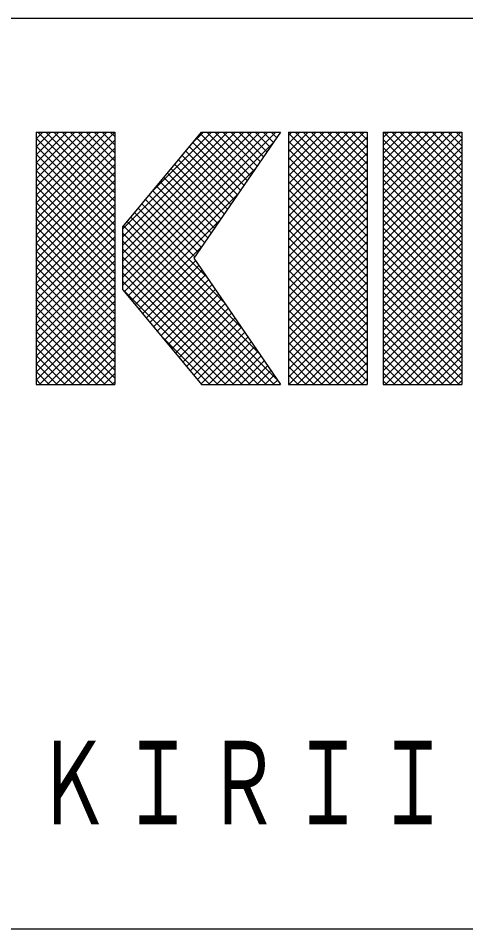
# Model space of a CAD drawing. Units: millimetres on the paper, enlarged 5 times. Extents: x -688 to 687, y -487 to 475.
# Drawn here: x -269.2 to -229.9, y -474.8 to -394.8 of the extents above; entities that cross this region are included whole.
import ezdxf

# ---------------------------------------------------------------- set-up
doc = ezdxf.new("R2010")
doc.units = ezdxf.units.MM
doc.header["$LTSCALE"] = 5
doc.layers.add('F-3_太線２', color=7, linetype='Continuous')
doc.layers.add('F-5_固定文字', color=7, linetype='Continuous')
doc.styles.add('ＭＳ ゴシック', font='')
doc.styles.get('ＭＳ ゴシック').set_extended_font_data('MS Gothic')

msp = doc.modelspace()

# ---------------------------------------------------------------- linework, layer by layer
at = {"layer": 'F-3_太線２', "color": 3}
for p, q in [((-687.667, -394.75), (687.333, -394.75)), ((-687.667, -474.75), (687.333, -474.75))]:
    msp.add_line(p, q, dxfattribs=at)
at = {"layer": 'F-5_固定文字'}
for p, q in [((-267.667, -405.336), (-267.081, -404.75)), ((-267.667, -406.043), (-266.374, -404.75)), ((-267.667, -406.75), (-265.666, -404.75)), ((-267.667, -407.457), (-264.959, -404.75)), ((-267.667, -408.164), (-264.252, -404.75)), ((-267.667, -408.872), (-263.545, -404.75)), ((-267.667, -409.579), (-262.838, -404.75)), ((-267.667, -410.286), (-262.131, -404.75)), ((-267.667, -410.993), (-261.424, -404.75)), ((-267.667, -404.75), (-260.732, -404.75)), ((-267.667, -411.7), (-260.732, -404.765)), ((-267.499, -404.75), (-260.732, -411.517)), ((-266.792, -404.75), (-260.732, -410.81)), ((-266.085, -404.75), (-260.732, -410.103)), ((-265.378, -404.75), (-260.732, -409.396)), ((-264.671, -404.75), (-260.732, -408.689)), ((-263.964, -404.75), (-260.732, -407.982)), ((-263.257, -404.75), (-260.732, -407.275)), ((-262.55, -404.75), (-260.732, -406.568)), ((-261.843, -404.75), (-260.732, -405.861)), ((-261.135, -404.75), (-260.732, -405.153)), ((-260.732, -404.75), (-260.732, -426.941)), ((-260.038, -413.264), (-251.524, -404.75)), ((-260.038, -413.971), (-250.817, -404.75)), ((-260.038, -414.678), (-250.11, -404.75)), ((-260.038, -415.385), (-249.403, -404.75)), ((-260.038, -416.092), (-248.696, -404.75)), ((-260.038, -416.8), (-247.989, -404.75)), ((-260.038, -417.507), (-247.282, -404.75)), ((-260.038, -418.214), (-246.575, -404.75)), ((-257.464, -409.983), (-252.231, -404.75)), ((-253.927, -405.739), (-252.939, -404.75)), ((-246.169, -404.75), (-253.797, -415.846)), ((-252.65, -404.75), (-248.809, -408.591)), ((-251.943, -404.75), (-248.521, -408.172)), ((-251.236, -404.75), (-248.233, -407.753)), ((-250.529, -404.75), (-247.945, -407.334)), ((-249.822, -404.75), (-247.657, -406.915)), ((-249.115, -404.75), (-247.369, -406.496)), ((-248.408, -404.75), (-247.081, -406.077)), ((-247.7, -404.75), (-246.793, -405.658)), ((-246.993, -404.75), (-246.505, -405.239)), ((-246.286, -404.75), (-246.217, -404.82)), ((-245.475, -405.065), (-245.16, -404.75)), ((-245.475, -405.772), (-244.453, -404.75)), ((-245.475, -406.479), (-243.746, -404.75)), ((-245.475, -407.186), (-243.039, -404.75)), ((-245.475, -407.893), (-242.332, -404.75)), ((-245.475, -408.6), (-241.625, -404.75)), ((-245.475, -409.308), (-240.918, -404.75)), ((-245.475, -410.015), (-240.211, -404.75)), ((-245.475, -410.722), (-239.504, -404.75)), ((-245.475, -411.429), (-238.796, -404.75)), ((-245.475, -404.75), (-238.541, -404.75)), ((-245.475, -404.75), (-245.475, -426.932)), ((-244.872, -404.75), (-238.541, -411.081)), ((-244.165, -404.75), (-238.541, -410.374)), ((-243.458, -404.75), (-238.541, -409.667)), ((-242.751, -404.75), (-238.541, -408.96)), ((-242.044, -404.75), (-238.541, -408.253)), ((-241.336, -404.75), (-238.541, -407.546)), ((-240.629, -404.75), (-238.541, -406.839)), ((-239.922, -404.75), (-238.541, -406.131)), ((-239.215, -404.75), (-238.541, -405.424)), ((-238.541, -404.75), (-238.541, -426.932)), ((-237.153, -405.228), (-236.684, -404.759)), ((-237.153, -405.935), (-235.977, -404.759)), ((-237.153, -406.642), (-235.27, -404.759)), ((-237.153, -407.349), (-234.563, -404.759)), ((-237.153, -408.056), (-233.856, -404.759)), ((-237.153, -408.764), (-233.149, -404.759)), ((-237.153, -409.471), (-232.442, -404.759)), ((-237.153, -410.178), (-231.735, -404.759)), ((-237.153, -410.885), (-231.028, -404.759)), ((-237.153, -411.592), (-230.32, -404.759)), ((-237.153, -404.759), (-230.219, -404.759)), ((-237.153, -404.759), (-237.153, -426.941)), ((-237.085, -404.759), (-230.219, -411.625)), ((-236.377, -404.759), (-230.219, -410.918)), ((-235.67, -404.759), (-230.219, -410.211)), ((-234.963, -404.759), (-230.219, -409.504)), ((-234.256, -404.759), (-230.219, -408.797)), ((-233.549, -404.759), (-230.219, -408.09)), ((-232.842, -404.759), (-230.219, -407.383)), ((-232.135, -404.759), (-230.219, -406.675)), ((-231.428, -404.759), (-230.219, -405.968)), ((-230.721, -404.759), (-230.219, -405.261)), ((-230.219, -404.75), (-230.219, -426.941)), ((-267.667, -405.29), (-260.732, -412.225)), ((-267.667, -412.407), (-260.732, -405.472)), ((-253.54, -405.274), (-249.385, -409.429)), ((-253.219, -404.889), (-249.097, -409.01)), ((-245.475, -404.854), (-238.541, -411.788)), ((-245.475, -412.136), (-238.541, -405.201)), ((-245.475, -405.561), (-238.541, -412.495)), ((-237.153, -412.299), (-230.219, -405.365)), ((-237.153, -405.398), (-230.219, -412.332)), ((-267.667, -405.997), (-260.732, -412.932)), ((-267.667, -413.114), (-260.732, -406.179)), ((-259.901, -418.784), (-246.832, -405.714)), ((-254.183, -406.046), (-249.962, -410.267)), ((-253.862, -405.66), (-249.674, -409.848)), ((-245.475, -412.843), (-238.541, -405.909)), ((-245.475, -406.268), (-238.541, -413.203)), ((-237.153, -413.006), (-230.219, -406.072)), ((-237.153, -406.105), (-230.219, -413.039)), ((-267.667, -406.704), (-260.732, -413.639)), ((-267.667, -413.821), (-260.732, -406.887)), ((-254.826, -406.817), (-250.538, -411.105)), ((-254.504, -406.431), (-250.25, -410.686)), ((-245.475, -413.55), (-238.541, -406.616)), ((-245.475, -406.975), (-238.541, -413.91)), ((-237.153, -413.713), (-230.219, -406.779)), ((-237.153, -406.812), (-230.219, -413.747)), ((-267.667, -407.411), (-260.732, -414.346)), ((-267.667, -414.528), (-260.732, -407.594)), ((-259.58, -419.17), (-248.387, -407.977)), ((-255.79, -407.974), (-251.402, -412.362)), ((-255.469, -407.588), (-251.114, -411.943)), ((-255.147, -407.203), (-250.826, -411.524)), ((-245.475, -414.257), (-238.541, -407.323)), ((-245.475, -407.682), (-238.541, -414.617)), ((-237.153, -414.42), (-230.219, -407.486)), ((-237.153, -407.519), (-230.219, -414.454)), ((-267.667, -408.118), (-260.732, -415.053)), ((-267.667, -415.235), (-260.732, -408.301)), ((-256.433, -408.745), (-251.978, -413.2)), ((-256.112, -408.36), (-251.69, -412.781)), ((-245.475, -414.964), (-238.541, -408.03)), ((-245.475, -408.389), (-238.541, -415.324)), ((-245.475, -415.672), (-238.541, -408.737)), ((-237.153, -415.128), (-230.219, -408.193)), ((-237.153, -408.226), (-230.219, -415.161)), ((-267.667, -408.825), (-260.732, -415.76)), ((-267.667, -415.943), (-260.732, -409.008)), ((-267.667, -409.532), (-260.732, -416.467)), ((-257.076, -409.517), (-252.554, -414.038)), ((-256.754, -409.131), (-252.266, -413.619)), ((-245.475, -409.096), (-238.541, -416.031)), ((-245.475, -416.379), (-238.541, -409.444)), ((-237.153, -415.835), (-230.219, -408.9)), ((-237.153, -408.933), (-230.219, -415.868)), ((-267.667, -416.65), (-260.732, -409.715)), ((-267.667, -410.24), (-260.732, -417.174)), ((-259.258, -419.555), (-249.943, -410.239)), ((-257.719, -410.288), (-253.13, -414.876)), ((-257.397, -409.902), (-252.842, -414.457)), ((-245.475, -409.804), (-238.541, -416.738)), ((-245.475, -417.086), (-238.541, -410.151)), ((-237.153, -416.542), (-230.219, -409.607)), ((-237.153, -409.64), (-230.219, -416.575)), ((-237.153, -417.249), (-230.219, -410.314)), ((-237.153, -410.348), (-230.219, -417.282)), ((-267.667, -417.357), (-260.732, -410.422)), ((-267.667, -410.947), (-260.732, -417.881)), ((-267.667, -418.064), (-260.732, -411.129)), ((-258.361, -411.059), (-253.707, -415.714)), ((-258.04, -410.674), (-253.419, -415.295)), ((-245.475, -410.511), (-238.541, -417.445)), ((-245.475, -417.793), (-238.541, -410.858)), ((-237.153, -417.956), (-230.219, -411.021)), ((-237.153, -411.055), (-230.219, -417.989)), ((-267.667, -411.654), (-260.732, -418.588)), ((-267.667, -418.771), (-260.732, -411.836)), ((-259.004, -411.831), (-251.173, -419.663)), ((-258.683, -411.445), (-252.728, -417.4)), ((-245.475, -411.218), (-238.541, -418.152)), ((-245.475, -418.5), (-238.541, -411.565)), ((-245.475, -411.925), (-238.541, -418.859)), ((-237.153, -418.663), (-230.219, -411.729)), ((-237.153, -411.762), (-230.219, -418.696)), ((-267.667, -412.361), (-260.732, -419.296)), ((-267.667, -419.478), (-260.732, -412.543)), ((-259.647, -412.602), (-248.062, -424.188)), ((-259.326, -412.217), (-249.617, -421.925)), ((-258.937, -419.941), (-251.498, -412.502)), ((-245.475, -419.207), (-238.541, -412.273)), ((-245.475, -412.632), (-238.541, -419.566)), ((-237.153, -419.37), (-230.219, -412.436)), ((-237.153, -412.469), (-230.219, -419.403)), ((-267.667, -413.068), (-260.732, -420.003)), ((-267.667, -420.185), (-260.732, -413.251)), ((-260.038, -418.619), (-260.038, -413.072)), ((-259.969, -412.988), (-246.506, -426.45)), ((-245.475, -419.914), (-238.541, -412.98)), ((-245.475, -413.339), (-238.541, -420.274)), ((-237.153, -420.077), (-230.219, -413.143)), ((-237.153, -413.176), (-230.219, -420.11)), ((-267.667, -413.775), (-260.732, -420.71)), ((-267.667, -420.892), (-260.732, -413.958)), ((-260.038, -413.625), (-246.723, -426.941)), ((-260.038, -414.332), (-247.43, -426.941)), ((-245.475, -420.621), (-238.541, -413.687)), ((-245.475, -414.046), (-238.541, -420.981)), ((-245.475, -421.328), (-238.541, -414.394)), ((-237.153, -420.784), (-230.219, -413.85)), ((-237.153, -413.883), (-230.219, -420.818)), ((-267.667, -414.482), (-260.732, -421.417)), ((-267.667, -421.599), (-260.732, -414.665)), ((-267.667, -415.189), (-260.732, -422.124)), ((-260.038, -415.039), (-248.137, -426.941)), ((-258.616, -420.327), (-253.054, -414.765)), ((-245.475, -414.753), (-238.541, -421.688)), ((-245.475, -422.035), (-238.541, -415.101)), ((-237.153, -421.492), (-230.219, -414.557)), ((-237.153, -414.59), (-230.219, -421.525)), ((-267.667, -422.307), (-260.732, -415.372)), ((-267.667, -415.896), (-260.732, -422.831)), ((-260.038, -415.747), (-248.844, -426.941)), ((-253.797, -415.846), (-246.169, -426.941)), ((-245.475, -415.46), (-238.541, -422.395)), ((-245.475, -422.743), (-238.541, -415.808)), ((-237.153, -422.199), (-230.219, -415.264)), ((-237.153, -415.297), (-230.219, -422.232)), ((-237.153, -422.906), (-230.219, -415.971)), ((-267.667, -423.014), (-260.732, -416.079)), ((-267.667, -416.604), (-260.732, -423.538)), ((-267.667, -423.721), (-260.732, -416.786)), ((-260.038, -416.454), (-249.551, -426.941)), ((-258.294, -420.712), (-253.646, -416.064)), ((-257.973, -421.098), (-253.358, -416.483)), ((-245.475, -416.167), (-238.541, -423.102)), ((-245.475, -423.45), (-238.541, -416.515)), ((-237.153, -416.004), (-230.219, -422.939)), ((-237.153, -423.613), (-230.219, -416.678)), ((-237.153, -416.711), (-230.219, -423.646)), ((-267.667, -417.311), (-260.732, -424.245)), ((-267.667, -424.428), (-260.732, -417.493)), ((-260.038, -417.161), (-250.258, -426.941)), ((-257.651, -421.484), (-253.07, -416.902)), ((-257.33, -421.869), (-252.782, -417.321)), ((-245.475, -416.875), (-238.541, -423.809)), ((-245.475, -424.157), (-238.541, -417.222)), ((-245.475, -417.582), (-238.541, -424.516)), ((-237.153, -424.32), (-230.219, -417.385)), ((-237.153, -417.419), (-230.219, -424.353)), ((-267.667, -418.018), (-260.732, -424.952)), ((-267.667, -425.135), (-260.732, -418.2)), ((-260.038, -417.868), (-250.965, -426.941)), ((-257.009, -422.255), (-252.494, -417.741)), ((-256.687, -422.641), (-252.206, -418.16)), ((-245.475, -424.864), (-238.541, -417.929)), ((-245.475, -418.289), (-238.541, -425.223)), ((-237.153, -425.027), (-230.219, -418.093)), ((-237.153, -418.126), (-230.219, -425.06)), ((-267.667, -418.725), (-260.732, -425.66)), ((-267.667, -425.842), (-260.732, -418.907)), ((-260.038, -418.575), (-251.672, -426.941)), ((-260.038, -418.619), (-253.103, -426.941)), ((-256.366, -423.026), (-251.918, -418.579)), ((-256.044, -423.412), (-251.63, -418.998)), ((-245.475, -425.571), (-238.541, -418.637)), ((-245.475, -418.996), (-238.541, -425.93)), ((-237.153, -425.734), (-230.219, -418.8)), ((-237.153, -418.833), (-230.219, -425.767)), ((-267.667, -419.432), (-260.732, -426.367)), ((-267.667, -426.549), (-260.732, -419.615)), ((-255.723, -423.798), (-251.342, -419.417)), ((-255.401, -424.183), (-251.054, -419.836)), ((-245.475, -426.278), (-238.541, -419.344)), ((-245.475, -419.703), (-238.541, -426.638)), ((-237.153, -426.441), (-230.219, -419.507)), ((-237.153, -419.54), (-230.219, -426.474)), ((-267.667, -420.139), (-260.865, -426.941)), ((-267.351, -426.941), (-260.732, -420.322)), ((-255.08, -424.569), (-250.766, -420.255)), ((-254.759, -424.955), (-250.477, -420.674)), ((-245.475, -420.41), (-238.954, -426.932)), ((-245.422, -426.932), (-238.541, -420.051)), ((-244.715, -426.932), (-238.541, -420.758)), ((-237.153, -420.247), (-230.459, -426.941)), ((-236.946, -426.941), (-230.219, -420.214)), ((-267.667, -420.846), (-261.572, -426.941)), ((-267.667, -421.553), (-262.279, -426.941)), ((-266.644, -426.941), (-260.732, -421.029)), ((-254.437, -425.341), (-250.189, -421.093)), ((-254.116, -425.726), (-249.901, -421.512)), ((-245.475, -421.117), (-239.661, -426.932)), ((-244.008, -426.932), (-238.541, -421.465)), ((-237.153, -420.954), (-231.166, -426.941)), ((-236.239, -426.941), (-230.219, -420.921)), ((-267.667, -422.26), (-262.986, -426.941)), ((-265.937, -426.941), (-260.732, -421.736)), ((-253.794, -426.112), (-249.613, -421.931)), ((-253.473, -426.498), (-249.325, -422.35)), ((-245.475, -421.824), (-240.368, -426.932)), ((-243.3, -426.932), (-238.541, -422.172)), ((-237.153, -421.661), (-231.873, -426.941)), ((-237.153, -422.368), (-232.58, -426.941)), ((-235.532, -426.941), (-230.219, -421.628)), ((-234.824, -426.941), (-230.219, -422.335)), ((-267.667, -422.968), (-263.693, -426.941)), ((-265.23, -426.941), (-260.732, -422.443)), ((-264.523, -426.941), (-260.732, -423.15)), ((-256.724, -422.597), (-252.379, -426.941)), ((-253.151, -426.883), (-249.037, -422.769)), ((-252.502, -426.941), (-248.749, -423.188)), ((-245.475, -422.531), (-241.075, -426.932)), ((-242.593, -426.932), (-238.541, -422.879)), ((-237.153, -423.075), (-233.288, -426.941)), ((-234.117, -426.941), (-230.219, -423.042)), ((-267.667, -423.675), (-264.4, -426.941)), ((-263.816, -426.941), (-260.732, -423.857)), ((-251.795, -426.941), (-248.461, -423.607)), ((-245.475, -423.239), (-241.782, -426.932)), ((-245.475, -423.946), (-242.489, -426.932)), ((-241.886, -426.932), (-238.541, -423.586)), ((-237.153, -423.783), (-233.995, -426.941)), ((-233.41, -426.941), (-230.219, -423.749)), ((-267.667, -424.382), (-265.107, -426.941)), ((-263.109, -426.941), (-260.732, -424.564)), ((-251.088, -426.941), (-248.173, -424.026)), ((-250.381, -426.941), (-247.885, -424.445)), ((-245.475, -424.653), (-243.196, -426.932)), ((-241.179, -426.932), (-238.541, -424.293)), ((-237.153, -424.49), (-234.702, -426.941)), ((-232.703, -426.941), (-230.219, -424.456)), ((-267.667, -425.089), (-265.814, -426.941)), ((-262.402, -426.941), (-260.732, -425.271)), ((-249.674, -426.941), (-247.597, -424.864)), ((-248.967, -426.941), (-247.309, -425.283)), ((-245.475, -425.36), (-243.903, -426.932)), ((-240.472, -426.932), (-238.541, -425)), ((-237.153, -425.197), (-235.409, -426.941)), ((-231.996, -426.941), (-230.219, -425.164)), ((-267.667, -425.796), (-266.522, -426.941)), ((-261.695, -426.941), (-260.732, -425.978)), ((-248.26, -426.941), (-247.021, -425.702)), ((-247.552, -426.941), (-246.732, -426.121)), ((-245.475, -426.067), (-244.611, -426.932)), ((-239.765, -426.932), (-238.541, -425.708)), ((-237.153, -425.904), (-236.116, -426.941)), ((-231.289, -426.941), (-230.219, -425.871)), ((-267.667, -426.503), (-267.229, -426.941)), ((-260.987, -426.941), (-260.732, -426.686)), ((-253.187, -426.84), (-253.087, -426.941)), ((-253.103, -426.941), (-246.169, -426.941)), ((-246.845, -426.941), (-246.444, -426.54)), ((-245.475, -426.774), (-245.318, -426.932)), ((-245.475, -426.932), (-238.541, -426.932)), ((-239.058, -426.932), (-238.541, -426.415)), ((-237.153, -426.611), (-236.823, -426.941)), ((-237.153, -426.941), (-230.219, -426.941)), ((-230.582, -426.941), (-230.219, -426.578))]:
    msp.add_line(p, q, dxfattribs=at)
for points in [[(-267.667, -404.75), (-267.667, -426.941), (-260.732, -426.941)], [(-260.038, -413.072), (-253.103, -404.75), (-246.169, -404.75)]]:
    msp.add_lwpolyline(points, dxfattribs=at)

# ---------------------------------------------------------------- texts
at = {"layer": 'F-5_固定文字', "color": 4, "insert": (-267.667, -466.64), "char_height": 7.331, "attachment_point": 7, "style": 'ＭＳ ゴシック'}
msp.add_mtext('\\T1.15;\\W0.65;ＫＩＲＩＩ\u3000ＣＯＮＳＴＲＵＣＴＩＯＮ\u3000ＭＡＴＥＲＩＡＬＳ\u3000ＣＯ．，ＬＴＤ．', dxfattribs=at)

doc.saveas('drawing.dxf')
